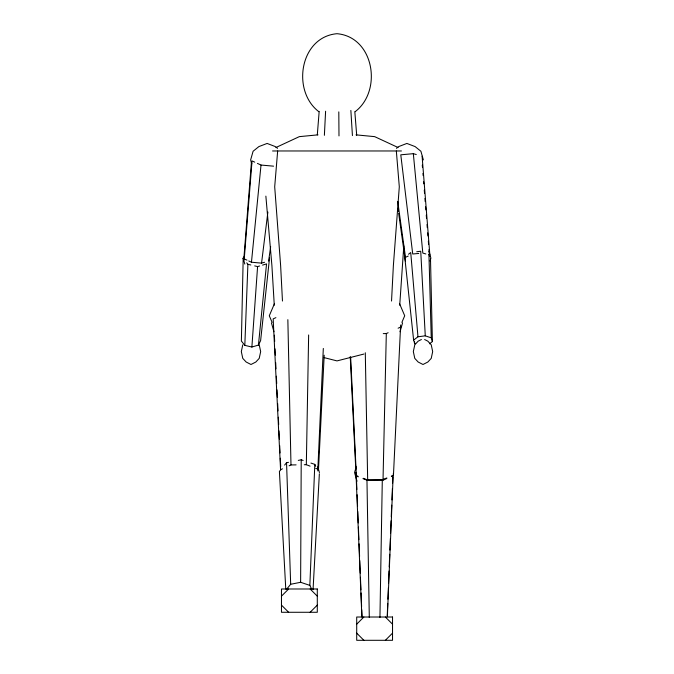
<?xml version="1.0" encoding="UTF-8"?>
<svg xmlns="http://www.w3.org/2000/svg" width="674" height="674" viewBox="0 0 674 674"><rect width="100%" height="100%" fill="white"/><g stroke="black" fill="none" stroke-linecap="round" stroke-linejoin="round"><path stroke-width="1.01" d="M311.615 589.034L309.846 585.394L300.629 582.294L301.219 459.803L298.287 460.393M310.091 466.155L306.325 464.706L308.641 334.97M379.942 617.494L382.301 479.686L386.825 477.95M244.468 255.775L243.188 258.386L241.376 341.044L244.822 345.358L251.882 347.034L258.428 345.08L260.611 340.648L269.549 257.839M362.974 478.641L367.675 480.461L383.017 480.208L386.312 333.554L388.131 332.729M244.822 345.358L247.906 264.301L246.726 262.818M309.846 585.394L314.809 464.378L310.925 463.072M387.23 615.943L387.735 603.399M387.904 599.22L388.376 587.728M388.544 583.541L389.05 571.004M389.218 566.826L389.724 554.281M389.892 550.102L390.356 538.61M390.566 533.387L391.072 520.842M391.249 516.663L391.712 505.171M391.923 499.94L392.386 488.448M392.597 483.224L392.849 476.948M387.365 616.794L393.153 475.524L391.35 476.215M317.774 470.899L323.318 348.45M324.379 135.314L325.601 111.235M318.465 470.258L324.194 355.215M391.543 476.349L393.439 475.49L400.642 324.986M391.535 301.042L393.372 265.607L399.303 186.799L396.337 150.968M313.056 589.666L319.358 473.755M399.724 305.212L403.802 245.909M251.882 347.034L257.586 266.592L259.583 265.994M251.486 161.415L244.131 255.117L244.241 258.909L246.954 260.147M244.241 258.909L252.042 160.918L254.738 162.156M317.302 134.91L319.173 111.387M277.663 150.968L274.697 186.799L280.628 265.607L282.465 301.042M264.579 262.262L261.554 263.13L251.461 262.22L261.015 165.046L257.426 163.394M258.428 345.08L266.55 263.913L262.565 265.101M261.554 263.13L267.881 212.04M268.606 261.099L270.653 246.583M242.766 344.81L241.326 351.592L242.766 358.374L246.162 362.022L250.998 364.491L255.834 362.022L259.22 358.374L260.669 351.592L259.22 344.81M356.192 466.829L354.558 472.584L357.009 481.211M400.053 331.743L402.555 322.93M430.037 261.099L430.888 258.108L428.908 251.141M274.554 303.426L269.288 315.761L272.127 322.408M401.873 322.408L404.712 315.761L399.446 303.426M280.704 469.829L279.407 471.412L285.768 589.118M284.605 465.094L286.551 462.718L288.506 462.33M286.433 589.43L290.679 584.274L300.629 582.294M355.19 111.665C382.672 90.712 374.062 36.927 337 33.7C299.938 36.927 291.328 90.712 318.81 111.665M281.471 596.161L288.641 588.992M310.133 612.278L317.294 605.117M356.706 624.183L363.867 617.013M385.359 640.3L392.529 633.139M396.481 148.347L398.646 146.595L406.885 143.444L415.125 146.595L420.905 151.262L423.365 159.923M408.495 254.25L410.727 252.539L417.964 336.781L413.617 340.109L414.763 343.866L414.552 341.769M429.49 343.799L432.396 341.583L430.501 259.119M421.393 339.519L418.166 341.162L414.78 344.81L413.331 351.592L414.78 358.374L418.166 362.022L423.002 364.491L427.838 362.022L431.234 358.374L432.674 351.592L431.234 344.81L427.838 341.162L424.62 339.519M275.961 147.496L299.315 136.645L317.985 134.851M408.217 256.069L405.504 257.316L397.719 201.391M275.893 317.648L273.172 318.878L280.561 469.677L282.457 468.818M398.107 328.213L400.828 326.974M289.087 465.81L290.983 464.959L296.097 464.875M383.017 480.208L386.809 478.498M363.884 354.052L337 360.902L324.059 357.608M416.734 251.756L420.736 251.242L425.269 335.837L431.242 337.826L432.396 341.583M417.964 336.781L425.269 335.837M416.254 154.523L413.331 153.68L400.786 154.809L412.724 253.997L418.781 253.449M383.262 333.605L386.312 333.554M304.286 464.74L306.325 464.706M272.566 150.968L401.434 150.968M363.328 478.304L366.951 479.686L382.301 479.686M261.015 165.046L273.568 166.175M356.015 134.851L374.685 136.645L398.039 147.496M247.906 264.301L250.812 264.983M254.688 265.901L257.586 266.592M425.842 253.955L422.817 253.087L413.331 153.68M301.219 459.803L303.157 460.46M356.083 472.584L356.083 475.532L357.894 476.223M358.273 476.83L356.394 476.097L350.657 357.271M315.727 468.337L317.606 469.07M248.757 260.981L251.461 262.22M277.519 148.347L275.354 146.595L267.115 143.444L258.875 146.595L253.095 151.262L250.635 159.923L251.731 163.774M385.359 617.013L392.529 624.183M356.706 633.139L363.867 640.3M310.133 588.992L317.294 596.161M281.471 605.117L288.641 612.278M243.188 258.386L244.367 259.861M314.809 464.378L315.718 466.256M429.709 256.55L428.925 253.972L431.242 337.826M317.808 466.829L319.442 472.584M271.445 322.93L273.947 331.743M243.112 258.108L244.814 264.082M397.946 208.224L398.385 211.333M398.671 213.405L405.394 261.099M404.762 257.097L413.617 340.109M393.262 473.654L393.439 475.49M356.049 472.432L356.31 475.178M265.868 196.126L271.908 265.607L274.276 305.212M422.286 165.088L422.455 167.169M422.952 173.429L423.12 175.51M423.617 181.761L423.786 183.85M424.283 190.102L424.527 193.236M424.94 198.442L425.193 201.568M425.606 206.783L425.858 209.909M426.271 215.124L426.524 218.25M427.021 224.501L427.265 227.635M427.678 232.842L427.931 235.967M428.344 241.182L428.597 244.308M429.009 249.523L429.262 252.649M354.827 111.741L356.698 135.305M422.101 156.208L429.869 255.117M350.859 110.435L352.426 135.592M350.244 356.58L355.796 469.677M274.36 335.189L274.672 341.499M275.026 348.854L275.329 355.164M275.683 362.528L275.986 368.838M276.34 376.202L276.702 383.557M277.006 389.867L277.359 397.23M277.663 403.541L278.017 410.904M278.32 417.214L278.682 424.569M278.985 430.88L279.39 439.296M279.693 445.607L280.047 452.962M280.3 458.219L280.713 466.635M356.411 478.009L356.883 489.501M357.094 494.724L357.557 506.216M357.768 511.448L358.231 522.94M358.399 527.119L358.905 539.663M359.074 543.842L359.587 556.379M359.756 560.557L360.261 573.102M360.43 577.281L360.935 589.817M361.062 592.96L361.609 606.541M361.736 609.675L362.039 616.988M356.083 475.532L361.871 616.794M286.551 462.718L290.679 584.274M287.849 319.67L290.983 464.959M365.291 352.746L367.675 480.461M366.951 479.686L369.301 617.494M338.803 111.884L338.988 135.921M317.294 588.992L281.471 588.992L281.471 612.278L317.294 612.278L317.294 588.992M392.529 617.013L356.706 617.013L356.706 640.3L392.529 640.3L392.529 617.013"/></g></svg>
